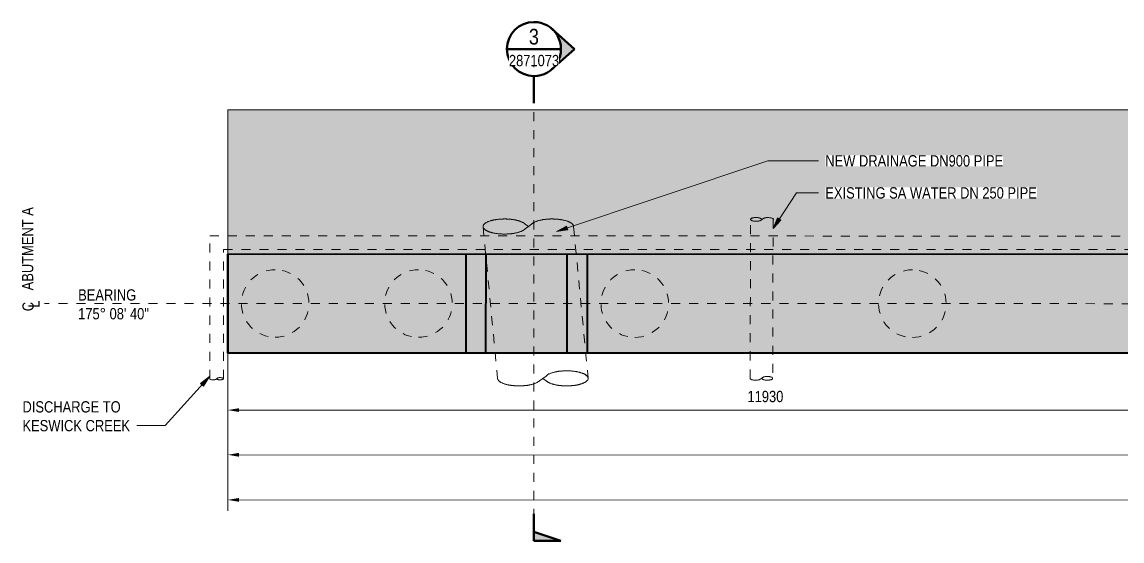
# Model space of a CAD drawing. Header units: metres. Extents: x 1652 to 1736, y -584 to 21.
# Drawn here: x 1651.7 to 1663.91, y -583.9 to -578.14 of the extents above; entities that cross this region are included whole.
import ezdxf

# ---------------------------------------------------------------- set-up
doc = ezdxf.new("R2010")
doc.units = ezdxf.units.M
for name, pattern in [('Dot_Section Line', [0.02, 0, -0.02]), ('JacobsDash', [0.0045, 0.003, -0.0015]), ('JacobsGridLine', [0.0145, 0.01, -0.001, 0.0025, -0.001])]:
    doc.linetypes.add(name, pattern=pattern)
doc.layers.get('Defpoints').update_dxf_attribs({"color": 41})
for name, color, linetype, lineweight in [('BRIDGE-ABUTMENT-CONC', 7, 'Continuous', 50), ('BRIDGE-FRAMING-LINE-18-HID', 7, 'JacobsDash', 18), ('D-BDGE', 7, 'Continuous', 13), ('D-BDGE-FNDN-LINES-18-HID', 7, 'JacobsDash', 18), ('D-BDGE-LINE', 7, 'Continuous', 9), ('D-ENHA-ANNO-TEXT', 7, 'Continuous', 9), ('D-ENHA-GEN-LINE', 7, 'Continuous', 9), ('D-ENHA-GEN-LINE-GRIDS', 7, 'Continuous', 9), ('D-ENHA-TEXT', 7, 'Continuous', 9), ('D-ENHA-TEXT-DIMS', 7, 'Continuous', 9)]:
    doc.layers.add(name, color=color, linetype=linetype, lineweight=lineweight)
doc.styles.add('Arial Narrow', font='ARIALN.TTF', dxfattribs={"height": 0.175})
doc.styles.add('Arial Narrow_1', font='ARIALN.TTF', dxfattribs={"height": 0.125})
doc.styles.add('Arial Narrow_2', font='ARIALN.TTF', dxfattribs={"height": 0.0025})
doc.dimstyles.new('Dimension_Standard_O__mm_', dxfattribs={"dimscale": 0.3048, "dimtxt": 0.127929, "dimasz": 0.410105, "dimexe": 0.393701, "dimexo": 0.246063, "dimgap": 0.246063, "dimtad": 1, "dimdec": 0, "dimlfac": 1000, "dimzin": 0, "dimdsep": 46, "dimtxsty": 'Arial Narrow_1', "dimsah": 1, "dimcen": 0.09, "dimaunit": 1, "dimadec": 4, "dimazin": 0, "dimtfac": 1, "dimtdec": 4, "dimtix": 1, "dimtmove": 0, "dimatfit": 3, "dimfxl": 1, "dimtvp": 1, "dimtfill": 1, "dimtolj": 1, "dimtzin": 0, "dimlwd": 18, "dimlwe": 18, "dimarcsym": 2})

# ---------------------------------------------------------------- blocks, each defined once
blk = doc.blocks.new('01_SFO_FRP_Pile_CastInPlace_CS - CAST-IN-PLACE PILE - 0750-7668704-DRG-2871071 - ABUTMENT A CONCRETE PLAN')
at = {"layer": 'D-BDGE-FNDN-LINES-18-HID', "color": 253, "true_color": 0x9e9e9e}
for start, end in [(90, 270), (270, 90)]:
    blk.add_arc((0, 0), 0.375, start, end, dxfattribs=at)
blk = doc.blocks.new('SC_DET_BREAK LINE - Pipe Break-5582113-DRG-2871071 - ABUTMENT A CONCRETE PLAN')
at = {"layer": 'D-BDGE-LINE', "color": 143, "lineweight": 13, "true_color": 0x78aac8}
for p, q in [((0.137, 0.007), (0.127, 0)), ((0.127, 0), (0.137, 0.007)), ((0.127, 0), (0.118, -0.007)), ((0.127, 0), (0.118, -0.007)), ((0.137, -0.007), (0.127, 0)), ((0.127, 0), (0.137, -0.007))]:
    blk.add_line(p, q, dxfattribs=at)
for centre, start_param, end_param in [((0.061, 0), 3.141593, 3.594996), ((0.194, 0), 2.289157, 2.307446), ((0.194, 0), 1.772614, 1.812024), ((0.194, 0), 1.261634, 1.303887), ((0.194, 0), 0.769149, 0.791727), ((0.061, 0), 3.624554, 4.070863), ((0.061, 0), 4.095395, 4.551697), ((0.061, 0), 4.551698, 5.009644), ((0.061, 0), 5.031215, 5.480199), ((0.061, 0), 5.506678, 5.961804), ((0.194, 0), 3.978249, 3.994028), ((0.194, 0), 4.492686, 4.510571), ((0.194, 0), 4.979299, 4.991577), ((0.194, 0), 5.008415, 5.021551)]:
    blk.add_ellipse(centre, major_axis=(0.0607, 0), ratio=0.349427, start_param=start_param, end_param=end_param, dxfattribs=at)
for points, knots in [([(0.118, -0.007), (0.117, -0.008), (0.114, -0.01), (0.108, -0.013), (0.101, -0.016), (0.089, -0.019), (0.073, -0.021), (0.051, -0.021), (0.027, -0.018), (0.01, -0.013), (0.001, -0.006), (0, -0.002), (0, 0)], [0, 0, 0, 0, 0.0625, 0.125, 0.1875, 0.25, 0.375, 0.5, 0.625, 0.8125, 0.90625, 1, 1, 1, 1]), ([(0.255, 0), (0.255, -0.001), (0.254, -0.004), (0.251, -0.007), (0.247, -0.011), (0.241, -0.014), (0.233, -0.016), (0.221, -0.019), (0.204, -0.021), (0.182, -0.021), (0.162, -0.019), (0.149, -0.014), (0.141, -0.01), (0.138, -0.008), (0.137, -0.007)], [0, 0, 0, 0, 0.0625, 0.125, 0.1875, 0.25, 0.3125, 0.375, 0.5, 0.625, 0.75, 0.875, 0.9375, 1, 1, 1, 1])]:
    blk.add_open_spline(points, degree=3, knots=knots, dxfattribs=at)
for points in [[(0.255, 0), (0.255, 0.002), (0.254, 0.005), (0.249, 0.01), (0.241, 0.014), (0.23, 0.017), (0.218, 0.02), (0.204, 0.021), (0.19, 0.021), (0.176, 0.02), (0.163, 0.018), (0.151, 0.015), (0.142, 0.011), (0.138, 0.008), (0.137, 0.007)], [(0.254, -0.004), (0.255, -0.003), (0.255, -0.001), (0.255, 0)], [(0.137, -0.007), (0.138, -0.008), (0.14, -0.009), (0.142, -0.011)], [(0.144, -0.012), (0.146, -0.013), (0.148, -0.014), (0.15, -0.014)], [(0.153, -0.015), (0.156, -0.016), (0.159, -0.017), (0.163, -0.018)], [(0.163, -0.018), (0.166, -0.019), (0.17, -0.02), (0.174, -0.02)], [(0.178, -0.021), (0.181, -0.021), (0.184, -0.021), (0.187, -0.021)], [(0.191, -0.021), (0.196, -0.021), (0.2, -0.021), (0.204, -0.021)], [(0.204, -0.021), (0.208, -0.021), (0.212, -0.02), (0.216, -0.02)], [(0.22, -0.019), (0.223, -0.019), (0.225, -0.018), (0.228, -0.018)], [(0.231, -0.017), (0.235, -0.016), (0.238, -0.015), (0.24, -0.014)], [(0.24, -0.014), (0.243, -0.013), (0.246, -0.011), (0.248, -0.01)], [(0.25, -0.009), (0.251, -0.008), (0.252, -0.007), (0.253, -0.006)]]:
    blk.add_open_spline(points, degree=3, dxfattribs=at)
blk = doc.blocks.new('SC_DET_BREAK LINE - Pipe Break-7477323-DRG-2871071 - ABUTMENT A CONCRETE PLAN')
at = {"layer": 'D-BDGE-LINE', "color": 143, "lineweight": 13, "true_color": 0x78aac8}
for p, q in [((0.538, 0.026), (0.502, 0)), ((0.502, 0), (0.538, 0.026)), ((0.502, 0), (0.466, -0.026)), ((0.502, 0), (0.466, -0.026)), ((0.538, -0.026), (0.502, 0)), ((0.502, 0), (0.538, -0.026))]:
    blk.add_line(p, q, dxfattribs=at)
for centre, major_axis, start_param, end_param in [((0.239, 0), (0.239, 0), 3.141593, 3.369264), ((0.765, 0), (0.239, 0), 2.508328, 2.576511), ((0.765, 0), (0.239, 0), 2.252982, 2.331431), ((0.765, 0), (0.239, 0), 2.005436, 2.084715), ((0.765, 0), (0.239, 0), 1.760009, 1.835804), ((0.765, 0), (0.239, 0), 1.515265, 1.583098), ((0.765, 0), (0.239, 0), 1.270819, 1.320938), ((0.765, 0), (0.239, 0), 0.733069, 0.774941), ((0.765, 0), (0.239, 0), 0.452541, 0.5338), ((0.765, 0), (0.239, 0), 0.198195, 0.291956), ((0.765, 0), (0.239, 0), 0.000524, 0.048525), ((0.239, 0), (0.239, 0), 3.430284, 3.633358), ((0.239, 0), (0.239, 0), 3.66019, 3.889788), ((0.239, 0), (0.239, 0), 3.940902, 4.144865), ((0.239, 0), (0.239, 0), 4.177963, 4.411134), ((0.239, 0), (0.239, 0), 4.44689, 4.657472), ((0.239, 0), (0.239, 0), 4.691649, 4.929323), ((0.239, 0), (0.239, 0), 4.954098, 5.166237), ((0.239, 0), (0.239, 0), 5.210959, 5.44501), ((0.239, 0), (0.239, 0), 5.463608, 5.675147), ((0.239, 0), (0.239, 0), 5.732468, 5.961804), ((0.765, 0), (0.239, 0), 3.749631, 3.774857), ((0.765, 0), (0.239, 0), 3.951754, 3.96117), ((0.765, 0), (0.239, 0), 3.979768, 4.030203), ((0.765, 0), (0.239, 0), 4.19847, 4.213819), ((0.765, 0), (0.239, 0), 4.258541, 4.277749), ((0.765, 0), (0.239, 0), 4.447381, 4.47068), ((0.765, 0), (0.239, 0), 4.495455, 4.523176), ((0.765, 0), (0.239, 0), 4.700087, 4.733129), ((0.765, 0), (0.239, 0), 4.962248, 4.977888), ((0.765, 0), (0.239, 0), 5.53499, 5.550117), ((0.765, 0), (0.239, 0), 5.749386, 5.764588), ((0.765, 0), (0.239, 0), 5.79142, 5.830645), ((0.765, 0), (0.239, 0), 6.055514, 6.084991), ((0.765, 0), (-0.239, 0), 3.093068, 3.141593)]:
    blk.add_ellipse(centre, major_axis=major_axis, ratio=0.349427, start_param=start_param, end_param=end_param, dxfattribs=at)
for points, knots in [([(0.466, -0.026), (0.462, -0.031), (0.453, -0.038), (0.439, -0.046), (0.422, -0.054), (0.403, -0.061), (0.381, -0.068), (0.366, -0.071), (0.354, -0.073), (0.345, -0.075), (0.335, -0.077), (0.325, -0.078), (0.315, -0.079), (0.305, -0.08), (0.295, -0.081), (0.281, -0.082), (0.267, -0.083), (0.253, -0.084), (0.243, -0.084), (0.232, -0.084), (0.222, -0.083), (0.211, -0.083), (0.201, -0.083), (0.191, -0.082), (0.18, -0.081), (0.17, -0.08), (0.16, -0.079), (0.15, -0.078), (0.141, -0.076), (0.131, -0.075), (0.12, -0.073), (0.108, -0.07), (0.095, -0.067), (0.083, -0.063), (0.071, -0.06), (0.06, -0.056), (0.05, -0.051), (0.041, -0.047), (0.03, -0.041), (0.018, -0.032), (0.009, -0.024), (0.005, -0.016), (0.001, -0.009), (0, -0.004), (0, 0)], [0, 0, 0, 0, 0.0625, 0.09375, 0.125, 0.1875, 0.21875, 0.25, 0.265625, 0.28125, 0.296875, 0.3125, 0.328125, 0.34375, 0.359375, 0.375, 0.40625, 0.421875, 0.4375, 0.453125, 0.46875, 0.484375, 0.5, 0.515625, 0.53125, 0.546875, 0.5625, 0.578125, 0.59375, 0.609375, 0.625, 0.648438, 0.671875, 0.695312, 0.71875, 0.742188, 0.765625, 0.789062, 0.8125, 0.859375, 0.90625, 0.929688, 0.953125, 1, 1, 1, 1]), ([(1.004, -0.006), (1.004, -0.004), (1.005, 0.001), (1.004, 0.009), (1, 0.017), (0.995, 0.023), (0.991, 0.028), (0.986, 0.032), (0.981, 0.037), (0.975, 0.041), (0.968, 0.045), (0.96, 0.049), (0.952, 0.052), (0.943, 0.056), (0.934, 0.059), (0.924, 0.063), (0.914, 0.066), (0.903, 0.069), (0.892, 0.071), (0.88, 0.074), (0.868, 0.076), (0.855, 0.078), (0.843, 0.079), (0.83, 0.081), (0.817, 0.082), (0.804, 0.083), (0.79, 0.083), (0.777, 0.084), (0.763, 0.084), (0.75, 0.084), (0.736, 0.083), (0.723, 0.082), (0.71, 0.081), (0.697, 0.08), (0.684, 0.079), (0.671, 0.077), (0.659, 0.075), (0.647, 0.073), (0.634, 0.07), (0.619, 0.066), (0.603, 0.062), (0.589, 0.057), (0.576, 0.051), (0.564, 0.046), (0.551, 0.037), (0.543, 0.031), (0.538, 0.026)], [0.487655, 0.487655, 0.487655, 0.487655, 0.5, 0.52, 0.54, 0.55, 0.56, 0.57, 0.58, 0.59, 0.6, 0.61, 0.62, 0.63, 0.64, 0.65, 0.66, 0.67, 0.68, 0.69, 0.7, 0.71, 0.72, 0.73, 0.74, 0.75, 0.76, 0.77, 0.78, 0.79, 0.8, 0.81, 0.82, 0.83, 0.84, 0.85, 0.86, 0.87, 0.88, 0.895, 0.91, 0.925, 0.94, 0.955, 0.97, 1, 1, 1, 1]), ([(1.005, 0), (1.005, -0.005), (1.002, -0.015), (0.991, -0.029), (0.976, -0.04), (0.961, -0.048), (0.948, -0.054), (0.933, -0.06), (0.92, -0.064), (0.909, -0.067), (0.901, -0.069), (0.892, -0.071), (0.88, -0.074), (0.867, -0.076), (0.854, -0.078), (0.844, -0.079), (0.834, -0.08), (0.824, -0.081), (0.814, -0.082), (0.8, -0.083), (0.786, -0.083), (0.772, -0.084), (0.762, -0.084), (0.751, -0.084), (0.741, -0.083), (0.73, -0.083), (0.72, -0.082), (0.71, -0.081), (0.699, -0.08), (0.689, -0.079), (0.679, -0.078), (0.67, -0.077), (0.66, -0.075), (0.651, -0.073), (0.641, -0.072), (0.633, -0.07), (0.624, -0.067), (0.616, -0.065), (0.605, -0.062), (0.592, -0.058), (0.578, -0.052), (0.566, -0.046), (0.551, -0.038), (0.543, -0.031), (0.538, -0.026)], [0, 0, 0, 0, 0.0625, 0.125, 0.1875, 0.21875, 0.25, 0.28125, 0.3125, 0.328125, 0.34375, 0.359375, 0.375, 0.40625, 0.421875, 0.4375, 0.453125, 0.46875, 0.484375, 0.5, 0.53125, 0.546875, 0.5625, 0.578125, 0.59375, 0.609375, 0.625, 0.640625, 0.65625, 0.671875, 0.6875, 0.703125, 0.71875, 0.734375, 0.75, 0.765625, 0.78125, 0.796875, 0.8125, 0.84375, 0.875, 0.90625, 0.9375, 1, 1, 1, 1]), ([(0.538, -0.026), (0.541, -0.029), (0.547, -0.035), (0.555, -0.04), (0.558, -0.042)], [0, 0, 0, 0, 0.02, 0.03618718, 0.03618718, 0.03618718, 0.03618718]), ([(0.567, -0.047), (0.567, -0.047), (0.57, -0.048), (0.576, -0.051), (0.583, -0.054), (0.587, -0.056), (0.588, -0.056)], [0.04786199, 0.04786199, 0.04786199, 0.04786199, 0.05, 0.06, 0.07, 0.07296161, 0.07296161, 0.07296161, 0.07296161]), ([(0.6, -0.06), (0.601, -0.061), (0.606, -0.062), (0.614, -0.065), (0.622, -0.067), (0.626, -0.068), (0.627, -0.068)], [0.08588445, 0.08588445, 0.08588445, 0.08588445, 0.09, 0.1, 0.11, 0.11191269, 0.11191269, 0.11191269, 0.11191269]), ([(0.639, -0.071), (0.641, -0.072), (0.648, -0.073), (0.659, -0.075), (0.671, -0.077), (0.678, -0.078), (0.681, -0.078)], [0.12251305, 0.12251305, 0.12251305, 0.12251305, 0.13, 0.14, 0.15, 0.15795452, 0.15795452, 0.15795452, 0.15795452]), ([(0.694, -0.08), (0.695, -0.08), (0.7, -0.081), (0.71, -0.081), (0.721, -0.082), (0.727, -0.083), (0.729, -0.083)], [0.16806283, 0.16806283, 0.16806283, 0.16806283, 0.17, 0.18, 0.19, 0.19425632, 0.19425632, 0.19425632, 0.19425632]), ([(0.747, -0.083), (0.748, -0.083), (0.753, -0.084), (0.763, -0.084), (0.773, -0.084), (0.778, -0.084), (0.779, -0.084)], [0.20790674, 0.20790674, 0.20790674, 0.20790674, 0.21, 0.22, 0.23, 0.23144498, 0.23144498, 0.23144498, 0.23144498]), ([(0.797, -0.083), (0.799, -0.083), (0.806, -0.083), (0.817, -0.082), (0.827, -0.081), (0.833, -0.08), (0.835, -0.08)], [0.24483741, 0.24483741, 0.24483741, 0.24483741, 0.25, 0.26, 0.27, 0.27356246, 0.27356246, 0.27356246, 0.27356246]), ([(0.845, -0.079), (0.848, -0.079), (0.856, -0.078), (0.868, -0.076), (0.878, -0.074), (0.885, -0.073), (0.887, -0.072)], [0.28132036, 0.28132036, 0.28132036, 0.28132036, 0.29, 0.3, 0.31, 0.31624248, 0.31624248, 0.31624248, 0.31624248]), ([(0.902, -0.069), (0.902, -0.069), (0.906, -0.068), (0.914, -0.066), (0.922, -0.063), (0.926, -0.062), (0.927, -0.062)], [0.32890399, 0.32890399, 0.32890399, 0.32890399, 0.33, 0.34, 0.35, 0.35290229, 0.35290229, 0.35290229, 0.35290229]), ([(0.94, -0.057), (0.941, -0.057), (0.945, -0.055), (0.952, -0.052), (0.958, -0.05), (0.961, -0.048), (0.961, -0.048)], [0.36668741, 0.36668741, 0.36668741, 0.36668741, 0.37, 0.38, 0.39, 0.39133257, 0.39133257, 0.39133257, 0.39133257]), ([(0.97, -0.044), (0.971, -0.043), (0.975, -0.04), (0.981, -0.037), (0.986, -0.032), (0.989, -0.03), (0.99, -0.028)], [0.40315605, 0.40315605, 0.40315605, 0.40315605, 0.41, 0.42, 0.43, 0.43862494, 0.43862494, 0.43862494, 0.43862494]), ([(0.994, -0.025), (0.994, -0.024), (0.996, -0.022), (0.999, -0.018), (1.001, -0.014), (1.002, -0.012)], [0.44659892, 0.44659892, 0.44659892, 0.44659892, 0.45, 0.46, 0.47508535, 0.47508535, 0.47508535, 0.47508535])]:
    blk.add_open_spline(points, degree=3, knots=knots, dxfattribs=at)
blk = doc.blocks.new('SC_DET_BREAK LINE - Pipe Break-6187667-DRG-2871071 - ABUTMENT A CONCRETE PLAN')
at = {"layer": 'D-BDGE-LINE', "color": 143, "lineweight": 13, "true_color": 0x78aac8}
for p, q in [((0.134, 0.007), (0.125, 0)), ((0.125, 0), (0.134, 0.007)), ((0.125, 0), (0.116, -0.007)), ((0.125, 0), (0.116, -0.007)), ((0.134, -0.007), (0.125, 0)), ((0.125, 0), (0.134, -0.007))]:
    blk.add_line(p, q, dxfattribs=at)
for centre, start_param, end_param in [((0.06, 0), 3.141593, 3.594996), ((0.19, 0), 2.289157, 2.307446), ((0.19, 0), 1.772614, 1.812024), ((0.19, 0), 1.261634, 1.303887), ((0.19, 0), 0.769149, 0.791727), ((0.06, 0), 3.624554, 4.070863), ((0.06, 0), 4.095395, 5.009644), ((0.06, 0), 5.031215, 5.480199), ((0.06, 0), 5.506678, 5.961804), ((0.19, 0), 3.978249, 3.994028), ((0.19, 0), 4.492686, 4.510571), ((0.19, 0), 4.979299, 4.991577), ((0.19, 0), 5.008415, 5.021551)]:
    blk.add_ellipse(centre, major_axis=(0.0595, 0), ratio=0.349427, start_param=start_param, end_param=end_param, dxfattribs=at)
for points, knots in [([(0.116, -0.007), (0.115, -0.008), (0.112, -0.01), (0.106, -0.013), (0.099, -0.016), (0.088, -0.019), (0.071, -0.021), (0.05, -0.021), (0.026, -0.018), (0.01, -0.012), (0.001, -0.005), (0, -0.002), (0, 0)], [0, 0, 0, 0, 0.0625, 0.125, 0.1875, 0.25, 0.375, 0.5, 0.625, 0.8125, 0.90625, 1, 1, 1, 1]), ([(0.25, 0), (0.25, -0.001), (0.249, -0.004), (0.247, -0.007), (0.242, -0.011), (0.236, -0.014), (0.229, -0.016), (0.217, -0.019), (0.2, -0.021), (0.179, -0.021), (0.159, -0.018), (0.146, -0.014), (0.138, -0.01), (0.135, -0.008), (0.134, -0.007)], [0, 0, 0, 0, 0.0625, 0.125, 0.1875, 0.25, 0.3125, 0.375, 0.5, 0.625, 0.75, 0.875, 0.9375, 1, 1, 1, 1])]:
    blk.add_open_spline(points, degree=3, knots=knots, dxfattribs=at)
for points in [[(0.25, 0), (0.25, 0.002), (0.249, 0.005), (0.244, 0.01), (0.236, 0.014), (0.226, 0.017), (0.214, 0.019), (0.2, 0.021), (0.186, 0.021), (0.172, 0.02), (0.159, 0.018), (0.148, 0.015), (0.139, 0.011), (0.136, 0.008), (0.134, 0.007)], [(0.249, -0.004), (0.25, -0.003), (0.25, -0.001), (0.25, 0)], [(0.134, -0.007), (0.135, -0.008), (0.137, -0.009), (0.139, -0.011)], [(0.141, -0.012), (0.143, -0.013), (0.145, -0.013), (0.147, -0.014)], [(0.15, -0.015), (0.153, -0.016), (0.156, -0.017), (0.16, -0.018)], [(0.16, -0.018), (0.163, -0.019), (0.167, -0.019), (0.171, -0.02)], [(0.175, -0.02), (0.178, -0.02), (0.181, -0.021), (0.183, -0.021)], [(0.188, -0.021), (0.192, -0.021), (0.196, -0.021), (0.2, -0.021)], [(0.2, -0.021), (0.204, -0.02), (0.208, -0.02), (0.212, -0.019)], [(0.216, -0.019), (0.218, -0.018), (0.221, -0.018), (0.223, -0.017)], [(0.227, -0.016), (0.23, -0.016), (0.233, -0.015), (0.236, -0.014)], [(0.236, -0.014), (0.238, -0.012), (0.241, -0.011), (0.243, -0.01)], [(0.245, -0.009), (0.246, -0.008), (0.247, -0.007), (0.248, -0.006)]]:
    blk.add_open_spline(points, degree=3, dxfattribs=at)
blk = doc.blocks.new('SC_DET_BREAK LINE - Pipe Break-7477361-DRG-2871071 - ABUTMENT A CONCRETE PLAN')
at = {"layer": 'D-BDGE-LINE', "color": 143, "lineweight": 13, "true_color": 0x78aac8}
for p, q in [((0.538, 0.026), (0.502, 0)), ((0.502, 0), (0.538, 0.026)), ((0.502, 0), (0.466, -0.026)), ((0.502, 0), (0.466, -0.026)), ((0.538, -0.026), (0.502, 0)), ((0.502, 0), (0.538, -0.026))]:
    blk.add_line(p, q, dxfattribs=at)
for centre, major_axis, start_param, end_param in [((0.239, 0), (0.239, 0), 3.141593, 3.369264), ((0.765, 0), (0.239, 0), 2.508328, 2.576511), ((0.765, 0), (0.239, 0), 2.252982, 2.331431), ((0.765, 0), (0.239, 0), 2.005436, 2.084715), ((0.765, 0), (0.239, 0), 1.760009, 1.835804), ((0.765, 0), (0.239, 0), 1.515265, 1.583098), ((0.765, 0), (0.239, 0), 1.270819, 1.320938), ((0.765, 0), (0.239, 0), 0.733069, 0.774941), ((0.765, 0), (0.239, 0), 0.452541, 0.5338), ((0.765, 0), (0.239, 0), 0.198195, 0.291956), ((0.765, 0), (0.239, 0), 0.000524, 0.048525), ((0.239, 0), (0.239, 0), 3.430284, 3.633358), ((0.239, 0), (0.239, 0), 3.66019, 3.889788), ((0.239, 0), (0.239, 0), 3.940902, 4.144865), ((0.239, 0), (0.239, 0), 4.175748, 4.411134), ((0.239, 0), (0.239, 0), 4.44689, 4.657472), ((0.239, 0), (0.239, 0), 4.691649, 4.929323), ((0.239, 0), (0.239, 0), 4.954098, 5.166237), ((0.239, 0), (0.239, 0), 5.210959, 5.44501), ((0.239, 0), (0.239, 0), 5.463608, 5.675147), ((0.239, 0), (0.239, 0), 5.732468, 5.961804), ((0.765, 0), (0.239, 0), 3.749631, 3.774857), ((0.765, 0), (0.239, 0), 3.951754, 3.96117), ((0.765, 0), (0.239, 0), 3.979768, 4.030203), ((0.765, 0), (0.239, 0), 4.19847, 4.213819), ((0.765, 0), (0.239, 0), 4.258541, 4.277749), ((0.765, 0), (0.239, 0), 4.447381, 4.47068), ((0.765, 0), (0.239, 0), 4.495455, 4.523176), ((0.765, 0), (0.239, 0), 4.700087, 4.733129), ((0.765, 0), (0.239, 0), 4.962248, 4.977888), ((0.765, 0), (0.239, 0), 5.53499, 5.550117), ((0.765, 0), (0.239, 0), 5.749386, 5.764588), ((0.765, 0), (0.239, 0), 5.79142, 5.830645), ((0.765, 0), (0.239, 0), 6.055514, 6.084991), ((0.765, 0), (-0.239, 0), 3.093068, 3.141593)]:
    blk.add_ellipse(centre, major_axis=major_axis, ratio=0.349427, start_param=start_param, end_param=end_param, dxfattribs=at)
for points, knots in [([(0.466, -0.026), (0.462, -0.031), (0.453, -0.038), (0.439, -0.046), (0.422, -0.054), (0.403, -0.061), (0.381, -0.068), (0.366, -0.071), (0.354, -0.073), (0.345, -0.075), (0.335, -0.077), (0.325, -0.078), (0.315, -0.079), (0.305, -0.08), (0.295, -0.081), (0.281, -0.082), (0.267, -0.083), (0.253, -0.084), (0.243, -0.084), (0.232, -0.084), (0.222, -0.083), (0.211, -0.083), (0.201, -0.083), (0.191, -0.082), (0.18, -0.081), (0.17, -0.08), (0.16, -0.079), (0.15, -0.078), (0.141, -0.076), (0.131, -0.075), (0.12, -0.073), (0.108, -0.07), (0.095, -0.067), (0.083, -0.063), (0.071, -0.06), (0.06, -0.056), (0.05, -0.051), (0.041, -0.047), (0.03, -0.041), (0.018, -0.032), (0.009, -0.024), (0.005, -0.016), (0.001, -0.009), (0, -0.004), (0, 0)], [0, 0, 0, 0, 0.0625, 0.09375, 0.125, 0.1875, 0.21875, 0.25, 0.265625, 0.28125, 0.296875, 0.3125, 0.328125, 0.34375, 0.359375, 0.375, 0.40625, 0.421875, 0.4375, 0.453125, 0.46875, 0.484375, 0.5, 0.515625, 0.53125, 0.546875, 0.5625, 0.578125, 0.59375, 0.609375, 0.625, 0.648438, 0.671875, 0.695312, 0.71875, 0.742188, 0.765625, 0.789062, 0.8125, 0.859375, 0.90625, 0.929688, 0.953125, 1, 1, 1, 1]), ([(1.004, -0.006), (1.004, -0.004), (1.005, 0.001), (1.004, 0.009), (1, 0.017), (0.995, 0.023), (0.991, 0.028), (0.986, 0.032), (0.981, 0.037), (0.975, 0.041), (0.968, 0.045), (0.96, 0.049), (0.952, 0.052), (0.943, 0.056), (0.934, 0.059), (0.924, 0.063), (0.914, 0.066), (0.903, 0.069), (0.892, 0.071), (0.88, 0.074), (0.868, 0.076), (0.855, 0.078), (0.843, 0.079), (0.83, 0.081), (0.817, 0.082), (0.804, 0.083), (0.79, 0.083), (0.777, 0.084), (0.763, 0.084), (0.75, 0.084), (0.736, 0.083), (0.723, 0.082), (0.71, 0.081), (0.697, 0.08), (0.684, 0.079), (0.671, 0.077), (0.659, 0.075), (0.647, 0.073), (0.634, 0.07), (0.619, 0.066), (0.603, 0.062), (0.589, 0.057), (0.576, 0.051), (0.564, 0.046), (0.551, 0.037), (0.543, 0.031), (0.538, 0.026)], [0.487655, 0.487655, 0.487655, 0.487655, 0.5, 0.52, 0.54, 0.55, 0.56, 0.57, 0.58, 0.59, 0.6, 0.61, 0.62, 0.63, 0.64, 0.65, 0.66, 0.67, 0.68, 0.69, 0.7, 0.71, 0.72, 0.73, 0.74, 0.75, 0.76, 0.77, 0.78, 0.79, 0.8, 0.81, 0.82, 0.83, 0.84, 0.85, 0.86, 0.87, 0.88, 0.895, 0.91, 0.925, 0.94, 0.955, 0.97, 1, 1, 1, 1]), ([(1.005, 0), (1.005, -0.005), (1.002, -0.015), (0.991, -0.029), (0.976, -0.04), (0.961, -0.048), (0.948, -0.054), (0.933, -0.06), (0.92, -0.064), (0.909, -0.067), (0.901, -0.069), (0.892, -0.071), (0.88, -0.074), (0.867, -0.076), (0.854, -0.078), (0.844, -0.079), (0.834, -0.08), (0.824, -0.081), (0.814, -0.082), (0.8, -0.083), (0.786, -0.083), (0.772, -0.084), (0.762, -0.084), (0.751, -0.084), (0.741, -0.083), (0.73, -0.083), (0.72, -0.082), (0.71, -0.081), (0.699, -0.08), (0.689, -0.079), (0.679, -0.078), (0.67, -0.077), (0.66, -0.075), (0.651, -0.073), (0.641, -0.072), (0.633, -0.07), (0.624, -0.067), (0.616, -0.065), (0.605, -0.062), (0.592, -0.058), (0.578, -0.052), (0.566, -0.046), (0.551, -0.038), (0.543, -0.031), (0.538, -0.026)], [0, 0, 0, 0, 0.0625, 0.125, 0.1875, 0.21875, 0.25, 0.28125, 0.3125, 0.328125, 0.34375, 0.359375, 0.375, 0.40625, 0.421875, 0.4375, 0.453125, 0.46875, 0.484375, 0.5, 0.53125, 0.546875, 0.5625, 0.578125, 0.59375, 0.609375, 0.625, 0.640625, 0.65625, 0.671875, 0.6875, 0.703125, 0.71875, 0.734375, 0.75, 0.765625, 0.78125, 0.796875, 0.8125, 0.84375, 0.875, 0.90625, 0.9375, 1, 1, 1, 1]), ([(0.538, -0.026), (0.541, -0.029), (0.547, -0.035), (0.555, -0.04), (0.558, -0.042)], [0, 0, 0, 0, 0.02, 0.03618718, 0.03618718, 0.03618718, 0.03618718]), ([(0.567, -0.047), (0.567, -0.047), (0.57, -0.048), (0.576, -0.051), (0.583, -0.054), (0.587, -0.056), (0.588, -0.056)], [0.04786199, 0.04786199, 0.04786199, 0.04786199, 0.05, 0.06, 0.07, 0.07296161, 0.07296161, 0.07296161, 0.07296161]), ([(0.6, -0.06), (0.601, -0.061), (0.606, -0.062), (0.614, -0.065), (0.622, -0.067), (0.626, -0.068), (0.627, -0.068)], [0.08588445, 0.08588445, 0.08588445, 0.08588445, 0.09, 0.1, 0.11, 0.11191269, 0.11191269, 0.11191269, 0.11191269]), ([(0.639, -0.071), (0.641, -0.072), (0.648, -0.073), (0.659, -0.075), (0.671, -0.077), (0.678, -0.078), (0.681, -0.078)], [0.12251305, 0.12251305, 0.12251305, 0.12251305, 0.13, 0.14, 0.15, 0.15795452, 0.15795452, 0.15795452, 0.15795452]), ([(0.694, -0.08), (0.695, -0.08), (0.7, -0.081), (0.71, -0.081), (0.721, -0.082), (0.727, -0.083), (0.729, -0.083)], [0.16806283, 0.16806283, 0.16806283, 0.16806283, 0.17, 0.18, 0.19, 0.19425632, 0.19425632, 0.19425632, 0.19425632]), ([(0.747, -0.083), (0.748, -0.083), (0.753, -0.084), (0.763, -0.084), (0.773, -0.084), (0.778, -0.084), (0.779, -0.084)], [0.20790674, 0.20790674, 0.20790674, 0.20790674, 0.21, 0.22, 0.23, 0.23144498, 0.23144498, 0.23144498, 0.23144498]), ([(0.797, -0.083), (0.799, -0.083), (0.806, -0.083), (0.817, -0.082), (0.827, -0.081), (0.833, -0.08), (0.835, -0.08)], [0.24483741, 0.24483741, 0.24483741, 0.24483741, 0.25, 0.26, 0.27, 0.27356246, 0.27356246, 0.27356246, 0.27356246]), ([(0.845, -0.079), (0.848, -0.079), (0.856, -0.078), (0.868, -0.076), (0.878, -0.074), (0.885, -0.073), (0.887, -0.072)], [0.28132036, 0.28132036, 0.28132036, 0.28132036, 0.29, 0.3, 0.31, 0.31624248, 0.31624248, 0.31624248, 0.31624248]), ([(0.902, -0.069), (0.902, -0.069), (0.906, -0.068), (0.914, -0.066), (0.922, -0.063), (0.926, -0.062), (0.927, -0.062)], [0.32890399, 0.32890399, 0.32890399, 0.32890399, 0.33, 0.34, 0.35, 0.35290229, 0.35290229, 0.35290229, 0.35290229]), ([(0.94, -0.057), (0.941, -0.057), (0.945, -0.055), (0.952, -0.052), (0.958, -0.05), (0.961, -0.048), (0.961, -0.048)], [0.36668741, 0.36668741, 0.36668741, 0.36668741, 0.37, 0.38, 0.39, 0.39133257, 0.39133257, 0.39133257, 0.39133257]), ([(0.97, -0.044), (0.971, -0.043), (0.975, -0.04), (0.981, -0.037), (0.986, -0.032), (0.989, -0.03), (0.99, -0.028)], [0.40315605, 0.40315605, 0.40315605, 0.40315605, 0.41, 0.42, 0.43, 0.43862494, 0.43862494, 0.43862494, 0.43862494]), ([(0.994, -0.025), (0.994, -0.024), (0.996, -0.022), (0.999, -0.018), (1.001, -0.014), (1.002, -0.012)], [0.44659892, 0.44659892, 0.44659892, 0.44659892, 0.45, 0.46, 0.47508535, 0.47508535, 0.47508535, 0.47508535])]:
    blk.add_open_spline(points, degree=3, knots=knots, dxfattribs=at)
blk = doc.blocks.new('SC_DET_BREAK LINE - Pipe Break-6256999-DRG-2871071 - ABUTMENT A CONCRETE PLAN')
at = {"layer": 'D-BDGE-LINE', "color": 143, "lineweight": 13, "true_color": 0x78aac8}
for p, q in [((0.08, 0.004), (0.075, 0)), ((0.075, 0), (0.08, 0.004)), ((0.075, 0), (0.07, -0.004)), ((0.075, 0), (0.07, -0.004)), ((0.08, -0.004), (0.075, 0)), ((0.075, 0), (0.08, -0.004))]:
    blk.add_line(p, q, dxfattribs=at)
for start_param, end_param in [(3.141593, 3.698598), (3.715761, 4.259865), (4.280714, 4.823537), (4.842744, 5.389403), (5.403571, 5.961804)]:
    blk.add_ellipse((0.036, 0), major_axis=(0.0357, 0), ratio=0.349427, start_param=start_param, end_param=end_param, dxfattribs=at)
for points, knots in [([(0.07, -0.004), (0.069, -0.005), (0.067, -0.006), (0.064, -0.008), (0.059, -0.009), (0.053, -0.011), (0.043, -0.013), (0.03, -0.013), (0.016, -0.011), (0.006, -0.007), (0.001, -0.003), (0, -0.001), (0, 0)], [0, 0, 0, 0, 0.0625, 0.125, 0.1875, 0.25, 0.375, 0.5, 0.625, 0.8125, 0.90625, 1, 1, 1, 1]), ([(0.15, 0), (0.15, 0.001), (0.149, 0.003), (0.146, 0.006), (0.142, 0.008), (0.136, 0.01), (0.128, 0.012), (0.12, 0.012), (0.112, 0.013), (0.101, 0.012), (0.091, 0.01), (0.084, 0.007), (0.081, 0.005), (0.08, 0.004)], [0.5, 0.5, 0.5, 0.5, 0.5416667, 0.5833333, 0.625, 0.6666667, 0.7083333, 0.75, 0.7916667, 0.8333333, 0.9166667, 0.9583333, 1, 1, 1, 1]), ([(0.15, 0), (0.15, -0.001), (0.15, -0.002), (0.148, -0.004), (0.145, -0.006), (0.142, -0.008), (0.137, -0.01), (0.13, -0.011), (0.116, -0.013), (0.099, -0.012), (0.086, -0.008), (0.082, -0.005), (0.08, -0.004)], [0, 0, 0, 0, 0.0625, 0.125, 0.1875, 0.25, 0.3125, 0.375, 0.5, 0.75, 0.875, 1, 1, 1, 1])]:
    blk.add_open_spline(points, degree=3, knots=knots, dxfattribs=at)
for points in [[(0.149, -0.003), (0.15, -0.002), (0.15, -0.001), (0.15, 0)], [(0.08, -0.004), (0.081, -0.005), (0.082, -0.006), (0.084, -0.006)], [(0.085, -0.007), (0.086, -0.008), (0.087, -0.008), (0.088, -0.009)], [(0.09, -0.009), (0.092, -0.01), (0.094, -0.01), (0.096, -0.011)], [(0.096, -0.011), (0.098, -0.011), (0.1, -0.012), (0.103, -0.012)], [(0.105, -0.012), (0.107, -0.012), (0.108, -0.012), (0.11, -0.012)], [(0.113, -0.012), (0.115, -0.013), (0.118, -0.012), (0.12, -0.012)], [(0.12, -0.012), (0.122, -0.012), (0.125, -0.012), (0.127, -0.012)], [(0.13, -0.011), (0.131, -0.011), (0.133, -0.011), (0.134, -0.01)], [(0.136, -0.01), (0.138, -0.009), (0.14, -0.009), (0.141, -0.008)], [(0.141, -0.008), (0.143, -0.007), (0.145, -0.007), (0.146, -0.006)], [(0.147, -0.005), (0.148, -0.005), (0.148, -0.004), (0.149, -0.003)]]:
    blk.add_open_spline(points, degree=3, dxfattribs=at)
blk = doc.blocks.new('CS_Annot_Centreline Symbol1 - CS_Annot_Centreline Symbol 2-5308920-DRG-2871071 - ABUTMENT A CONCRETE PLAN')
at = {"layer": 'D-ENHA-GEN-LINE', "char_height": 0.0025, "attachment_point": 1, "style": 'Arial Narrow_2'}
for s, insert, width in [('C  ', (-0.00119, 0.00463), 0.0044093), ('L', (-0.00041, 0.00329), 0.0019241)]:
    blk.add_mtext(s, dxfattribs=dict(at, insert=insert, width=width))
blk = doc.blocks.new('DIMBLOCK2-DRG-2871071 - ABUTMENT A CONCRETE PLAN')
at = {"layer": 'D-ENHA-TEXT-DIMS', "color": 0, "lineweight": 18, "transparency": 16777216}
for p, q in [((1653.986, -581.336), (1653.986, -582.564)), ((1665.914, -581.862), (1665.914, -582.564)), ((1654.111, -582.444), (1665.789, -582.444))]:
    blk.add_line(p, q, dxfattribs=at)
at = {"layer": 'D-ENHA-TEXT-DIMS', "color": 0, "transparency": 16777216}
for points in [[(1654.111, -582.423), (1654.111, -582.465), (1653.986, -582.444)], [(1665.789, -582.423), (1665.789, -582.465), (1665.914, -582.444)]]:
    blk.add_solid(points, dxfattribs=at)
at = {"layer": 'Defpoints', "color": 0, "transparency": 16777216}
for p in [(1653.986, -581.261), (1665.914, -581.787), (1665.914, -582.444)]:
    blk.add_point(p, dxfattribs=at)
at = {"layer": 'D-ENHA-TEXT-DIMS', "color": 0, "lineweight": 18, "transparency": 16777216, "insert": (1659.95, -582.294), "char_height": 0.125, "width": 0.47516, "attachment_point": 5, "style": 'Arial Narrow_1', "bg_fill": 3, "box_fill_scale": 1.1, "bg_fill_color": 256, "bg_fill_true_color": 13158600, "bg_fill_transparency": 0}
blk.add_mtext('\\A1;11930\u200e', dxfattribs=at)
blk = doc.blocks.new('Section - sectionTail-4870194-DRG-2871071 - ABUTMENT A CONCRETE PLAN')
at = {"layer": 'D-ENHA-ANNO-TEXT'}
blk.add_hatch(color=256, dxfattribs=at).paths.add_polyline_path([(-0.006, 0.006), (-0.004, 0), (-0.006, 0)])
at = {"layer": 'D-ENHA-ANNO-TEXT', "lineweight": 50}
for p, q in [((-0.006, 0.006), (-0.006, 0)), ((-0.004, 0), (-0.006, 0.006)), ((-0.006, 0), (-0.004, 0)), ((-0.006, 0), (0, 0))]:
    blk.add_line(p, q, dxfattribs=at)
blk = doc.blocks.new('Section - SectionHead-4898858-DRG-2871071 - ABUTMENT A CONCRETE PLAN')
at = {"layer": 'D-ENHA-ANNO-TEXT'}
h = blk.add_hatch(color=256, dxfattribs=at)
edge = h.paths.add_edge_path()
edge.add_line((-0.002, 0.009), (0.00247, 0.004))
edge.add_arc((-0.002, 0), 0.006, 41.8277, 138.1723)
edge.add_line((-0.00647, 0.004), (-0.002, 0.009))
at = {"layer": 'D-ENHA-ANNO-TEXT', "lineweight": 50}
for p, q in [((-0.002, 0.009), (-0.00647, 0.004)), ((0.00247, 0.004), (-0.002, 0.009)), ((0.004, 0), (0.01, 0))]:
    blk.add_line(p, q, dxfattribs=at)
for start, end in [(360, 180), (180, 360)]:
    blk.add_arc((-0.002, 0), 0.006, start, end, dxfattribs=at)
blk = doc.blocks.new('DIMBLOCK7-DRG-2871071 - ABUTMENT A CONCRETE PLAN')
at = {"layer": 'D-ENHA-TEXT-DIMS', "color": 0, "lineweight": 18, "transparency": 16777216}
for p, q in [((1653.985, -581.886), (1653.984, -583.06)), ((1676.376, -581.891), (1676.376, -583.065)), ((1676.251, -582.945), (1654.109, -582.94))]:
    blk.add_line(p, q, dxfattribs=at)
at = {"layer": 'D-ENHA-TEXT-DIMS', "color": 0, "transparency": 16777216}
for points in [[(1654.109, -582.919), (1654.109, -582.961), (1653.984, -582.94)], [(1676.251, -582.924), (1676.251, -582.966), (1676.376, -582.945)]]:
    blk.add_solid(points, dxfattribs=at)
at = {"layer": 'Defpoints', "color": 0, "transparency": 16777216}
for p in [(1653.985, -581.811), (1676.376, -581.816), (1653.984, -582.94)]:
    blk.add_point(p, dxfattribs=at)
at = {"layer": 'D-ENHA-TEXT-DIMS', "color": 0, "lineweight": 18, "transparency": 16777216, "insert": (1665.18, -582.803), "char_height": 0.125, "width": 1.37432, "attachment_point": 5, "rotation": 359.9879, "style": 'Arial Narrow_1', "bg_fill": 3, "box_fill_scale": 1.1, "bg_fill_color": 256, "bg_fill_true_color": 13158600, "bg_fill_transparency": 0}
blk.add_mtext('\\A1;STAGE B - 22390', dxfattribs=at)
blk = doc.blocks.new('DIMBLOCK8-DRG-2871071 - ABUTMENT A CONCRETE PLAN')
at = {"layer": 'D-ENHA-TEXT-DIMS', "color": 0, "lineweight": 18, "transparency": 16777216}
for p, q in [((1689.693, -581.344), (1689.692, -583.568)), ((1653.985, -581.886), (1653.984, -583.56)), ((1689.567, -583.448), (1654.109, -583.44))]:
    blk.add_line(p, q, dxfattribs=at)
at = {"layer": 'D-ENHA-TEXT-DIMS', "color": 0, "transparency": 16777216}
for points in [[(1654.109, -583.419), (1654.109, -583.461), (1653.984, -583.44)], [(1689.567, -583.427), (1689.567, -583.469), (1689.692, -583.448)]]:
    blk.add_solid(points, dxfattribs=at)
at = {"layer": 'Defpoints', "color": 0, "transparency": 16777216}
for p in [(1689.693, -581.269), (1653.985, -581.811), (1653.984, -583.44)]:
    blk.add_point(p, dxfattribs=at)
at = {"layer": 'D-ENHA-TEXT-DIMS', "color": 0, "lineweight": 18, "transparency": 16777216, "insert": (1671.838, -583.295), "char_height": 0.125, "width": 0.47516, "attachment_point": 5, "rotation": 359.9879, "style": 'Arial Narrow_1', "bg_fill": 3, "box_fill_scale": 1.1, "bg_fill_color": 256, "bg_fill_true_color": 13158600, "bg_fill_transparency": 0}
blk.add_mtext('\\A1;35705\u200e', dxfattribs=at)

msp = doc.modelspace()

# ---------------------------------------------------------------- hatches: boundary and pattern name
at = {"layer": 'BRIDGE-ABUTMENT-CONC', "lineweight": 5, "true_color": 0xc0c0c0}
msp.add_hatch(color=9, dxfattribs=at).paths.add_polyline_path([(1665.9143, -581.8139), (1665.9144, -580.7139), (1653.9859, -580.7113), (1653.9857, -581.8113), (1663.8205, -581.8134)])
at = {"layer": 'D-BDGE-LINE'}
h = msp.add_hatch(dxfattribs=at)
h.set_pattern_fill('FP_1', color=256, style=0, pattern_type=2)
h.set_pattern_definition([(0, (1254.508, -2313.648), (0.15875, 0.15875), [0.15875, -0.15875])])
h.paths.add_polyline_path([(1688.6902, -580.7187), (1688.8426, -579.1195), (1653.9853, -579.1113), (1653.9853, -580.7113), (1678.4996, -580.7165), (1688.6902, -580.7187)])
h.paths.add_polyline_path([(1687.8058, -580.3969), (1687.7947, -580.3958), (1687.7854, -580.3931), (1687.7802, -580.3897), (1687.7693, -580.3807), (1687.7631, -580.3784), (1687.7555, -580.3767), (1687.7471, -580.3761), (1687.7375, -580.3767), (1687.7326, -580.3778), (1687.7283, -580.3801), (1687.7271, -580.3814), (1687.7266, -580.3828), (1687.7066, -580.3813), (1687.7089, -580.3506), (1687.8485, -580.3608), (1687.8463, -580.3916), (1687.8263, -580.3901), (1687.8255, -580.392), (1687.8235, -580.3937), (1687.8171, -580.3959), (1687.8123, -580.3966), (1687.807, -580.3968)])
h.paths.add_polyline_path([(1687.6562, -580.3969), (1687.6452, -580.3958), (1687.6359, -580.3931), (1687.6307, -580.3897), (1687.6197, -580.3807), (1687.6136, -580.3784), (1687.6059, -580.3767), (1687.5976, -580.3761), (1687.588, -580.3767), (1687.5831, -580.3778), (1687.5787, -580.3801), (1687.5775, -580.3814), (1687.577, -580.3828), (1687.5571, -580.3813), (1687.5594, -580.3506), (1687.699, -580.3608), (1687.6967, -580.3916), (1687.6768, -580.3901), (1687.676, -580.392), (1687.6739, -580.3937), (1687.6675, -580.3959), (1687.6627, -580.3966), (1687.6574, -580.3968)])
h.paths.add_polyline_path([(1687.5057, -580.3969), (1687.4947, -580.3958), (1687.4854, -580.3931), (1687.4802, -580.3897), (1687.4692, -580.3807), (1687.4631, -580.3784), (1687.4554, -580.3767), (1687.4448, -580.3761), (1687.4375, -580.3767), (1687.4326, -580.3778), (1687.4282, -580.3801), (1687.427, -580.3814), (1687.4265, -580.3828), (1687.4066, -580.3813), (1687.4089, -580.3506), (1687.5485, -580.3608), (1687.5462, -580.3916), (1687.5263, -580.3901), (1687.5255, -580.392), (1687.5234, -580.3937), (1687.517, -580.3959), (1687.5122, -580.3966), (1687.5069, -580.3968)])
h.paths.add_polyline_path([(1687.3503, -580.3969), (1687.3393, -580.3958), (1687.3299, -580.3931), (1687.3247, -580.3897), (1687.3138, -580.3807), (1687.3076, -580.3784), (1687.3, -580.3767), (1687.2916, -580.3761), (1687.282, -580.3767), (1687.2771, -580.3778), (1687.2728, -580.3801), (1687.2716, -580.3814), (1687.2711, -580.3828), (1687.2511, -580.3813), (1687.2534, -580.3506), (1687.393, -580.3608), (1687.3908, -580.3916), (1687.3708, -580.3901), (1687.37, -580.392), (1687.368, -580.3937), (1687.3616, -580.3959), (1687.3568, -580.3966), (1687.3515, -580.3968)])
at = {"layer": 'D-ENHA-TEXT'}
for points in [[(1660.0351, -580.4289), (1660.1225, -580.3369), (1660.0858, -580.3125)], [(1657.6305, -580.4629), (1657.756, -580.4442), (1657.7421, -580.4024)], [(1653.7825, -582.0726), (1653.6822, -582.1504), (1653.7149, -582.18)]]:
    msp.add_hatch(color=256, dxfattribs=at).paths.add_polyline_path(points)

# ---------------------------------------------------------------- linework, layer by layer
at = {"layer": 'BRIDGE-ABUTMENT-CONC', "lineweight": 40}
for p, q in [((1653.9859, -580.7113), (1653.9857, -581.3113)), ((1653.9858, -581.3113), (1653.9859, -580.7113)), ((1653.9859, -580.7113), (1653.9859, -580.7113)), ((1653.9859, -580.7113), (1653.9869, -580.7113)), ((1653.9869, -580.7113), (1665.9145, -580.7139)), ((1653.9857, -581.3113), (1653.9856, -581.8113)), ((1653.9857, -581.8113), (1653.9858, -581.3113)), ((1665.9143, -581.8139), (1653.9857, -581.8113))]:
    msp.add_line(p, q, dxfattribs=at)
at = {"layer": 'BRIDGE-FRAMING-LINE-18-HID', "linetype": 'Continuous', "lineweight": 40}
for p, q in [((1656.627, -580.7119), (1656.6268, -581.8119)), ((1656.8495, -581.8119), (1656.8498, -580.7119)), ((1657.7493, -581.8121), (1657.7495, -580.7121)), ((1657.9765, -581.8122), (1657.9768, -580.7122))]:
    msp.add_line(p, q, dxfattribs=at)
at = {"layer": 'D-BDGE', "lineweight": 18}
for p, q in [((1653.9853, -579.1113), (1653.9849, -580.7113)), ((1688.8426, -579.1195), (1653.9853, -579.1113))]:
    msp.add_line(p, q, dxfattribs=at)
at = {"layer": 'D-BDGE', "color": 143, "linetype": 'JacobsDash', "lineweight": 18, "true_color": 0x78aac8}
for p, q in [((1659.7804, -582.092), (1659.7851, -580.3288)), ((1660.0351, -580.3294), (1660.0304, -582.092)), ((1656.8171, -580.4075), (1656.9784, -582.092)), ((1657.8216, -580.4075), (1657.983, -582.092)), ((1653.7856, -582.0964), (1653.786, -580.5113)), ((1653.786, -580.5113), (1665.9146, -580.5139)), ((1653.9356, -582.0964), (1653.9359, -580.6613)), ((1653.9359, -580.6613), (1665.9146, -580.6639))]:
    msp.add_line(p, q, dxfattribs=at)
at = {"layer": 'D-ENHA-ANNO-TEXT', "lineweight": 50}
msp.add_line((1657.0816, -578.4388), (1657.6816, -578.4388), dxfattribs=at)
at = {"layer": 'D-ENHA-GEN-LINE-GRIDS', "linetype": 'JacobsGridLine', "lineweight": 18}
msp.add_line((1691.0047, -581.2692), (1651.9524, -581.2609), dxfattribs=at)
at = {"layer": 'D-ENHA-TEXT'}
for p, q in [((1657.6305, -580.4629), (1659.975, -579.6789)), ((1659.975, -579.6789), (1660.5396, -579.6789)), ((1660.0351, -580.4289), (1660.2965, -580.0346)), ((1660.2965, -580.0346), (1660.5396, -580.0346)), ((1660.0858, -580.3125), (1660.0351, -580.4289)), ((1660.0351, -580.4289), (1660.1225, -580.3369)), ((1660.1225, -580.3369), (1660.0858, -580.3125)), ((1657.7421, -580.4024), (1657.6305, -580.4629)), ((1657.6305, -580.4629), (1657.756, -580.4442)), ((1657.756, -580.4442), (1657.7421, -580.4024)), ((1653.7825, -582.0726), (1653.2892, -582.6165)), ((1653.7825, -582.0726), (1653.6822, -582.1504)), ((1653.6822, -582.1504), (1653.7149, -582.18)), ((1653.7149, -582.18), (1653.7825, -582.0726)), ((1652.9812, -582.6165), (1652.9757, -582.6165)), ((1653.2892, -582.6165), (1652.9812, -582.6165))]:
    msp.add_line(p, q, dxfattribs=at)

# ---------------------------------------------------------------- block references
at = {"layer": 'D-BDGE-FNDN-LINES-18-HID', "color": 253, "true_color": 0x9e9e9e}
for p, rotation in [((1654.5104, -581.2614), 179.9878831926534), ((1656.1004, -581.2618), 179.9878831926233), ((1658.5005, -581.2623), 179.9878831926534), ((1661.5804, -581.2629), 179.9878831926534)]:
    msp.add_blockref('01_SFO_FRP_Pile_CastInPlace_CS - CAST-IN-PLACE PILE - 0750-7668704-DRG-2871071 - ABUTMENT A CONCRETE PLAN', p, dxfattribs=dict(at, rotation=rotation))
at = {"layer": 'D-BDGE-LINE', "color": 143, "true_color": 0x78aac8}
for name, p, rotation in [('SC_DET_BREAK LINE - Pipe Break-7477323-DRG-2871071 - ABUTMENT A CONCRETE PLAN', (1657.8216, -580.4075), 180), ('SC_DET_BREAK LINE - Pipe Break-5582113-DRG-2871071 - ABUTMENT A CONCRETE PLAN', (1660.04, -580.3294), 179.8467484390281)]:
    msp.add_blockref(name, p, dxfattribs=dict(at, rotation=rotation))
for name, p in [('SC_DET_BREAK LINE - Pipe Break-7477361-DRG-2871071 - ABUTMENT A CONCRETE PLAN', (1656.9784, -582.092)), ('SC_DET_BREAK LINE - Pipe Break-6256999-DRG-2871071 - ABUTMENT A CONCRETE PLAN', (1653.7856, -582.0964)), ('SC_DET_BREAK LINE - Pipe Break-6187667-DRG-2871071 - ABUTMENT A CONCRETE PLAN', (1659.7804, -582.092))]:
    msp.add_blockref(name, p, dxfattribs=at)
at = {"layer": 'D-ENHA-ANNO-TEXT', "lineweight": 50, "xscale": 49.99999999999997, "yscale": 49.99999999999997, "zscale": 49.99999999999997, "rotation": 270.0000000000028}
msp.add_blockref('Section - SectionHead-4898858-DRG-2871071 - ABUTMENT A CONCRETE PLAN', (1657.3816, -578.5388), dxfattribs=at)
at = {"layer": 'D-ENHA-ANNO-TEXT', "lineweight": 50, "extrusion": (0, 0, -1), "xscale": 49.99999999999997, "yscale": 49.99999999999997, "zscale": 49.99999999999997, "rotation": 89.99999999999739}
msp.add_blockref('Section - sectionTail-4870194-DRG-2871071 - ABUTMENT A CONCRETE PLAN', (-1657.3816, -583.5962), dxfattribs=at)
at = {"layer": 'D-ENHA-GEN-LINE', "xscale": 50.00000000000001, "yscale": 50.00000000000001, "zscale": 50.00000000000001, "rotation": 89.9999999999999}
msp.add_blockref('CS_Annot_Centreline Symbol1 - CS_Annot_Centreline Symbol 2-5308920-DRG-2871071 - ABUTMENT A CONCRETE PLAN', (1651.9374, -581.2878), dxfattribs=at)

# ---------------------------------------------------------------- texts
at = {"layer": 'D-ENHA-GEN-LINE', "insert": (1651.7014, -581.1156), "char_height": 0.125, "attachment_point": 1, "rotation": 90, "style": 'Arial Narrow_1', "bg_fill": 3, "box_fill_scale": 1, "bg_fill_color": 256, "bg_fill_true_color": 13158600, "bg_fill_transparency": 0}
msp.add_mtext('ABUTMENT A', dxfattribs=at)
at = {"layer": 'D-ENHA-TEXT', "char_height": 0.125, "attachment_point": 1, "style": 'Arial Narrow_1', "bg_fill": 3, "box_fill_scale": 1, "bg_fill_color": 256, "bg_fill_true_color": 13158600, "bg_fill_transparency": 0}
for s, insert in [('DISCHARGE TO ', (1651.7068, -582.3456)), ('KESWICK CREEK', (1651.7068, -582.554))]:
    msp.add_mtext(s, dxfattribs=dict(at, insert=insert))

# ---------------------------------------------------------------- next in the draw order: texts
at = {"layer": 'D-ENHA-ANNO-TEXT', "insert": (1657.3253, -578.2139), "char_height": 0.175, "attachment_point": 1, "style": 'Arial Narrow', "bg_fill": 3, "box_fill_scale": 1, "bg_fill_color": 256, "bg_fill_transparency": 0}
msp.add_mtext('3', dxfattribs=at)
at = {"layer": 'D-ENHA-TEXT', "char_height": 0.125, "attachment_point": 1, "style": 'Arial Narrow_1', "bg_fill": 3, "box_fill_scale": 1, "bg_fill_color": 256, "bg_fill_true_color": 13158600, "bg_fill_transparency": 0}
for s, insert in [('NEW DRAINAGE DN900 PIPE', (1660.6146, -579.6164)), ('EXISTING SA WATER DN 250 PIPE', (1660.6146, -579.9721))]:
    msp.add_mtext(s, dxfattribs=dict(at, insert=insert))
at = {"layer": 'D-ENHA-TEXT', "char_height": 0.125, "attachment_point": 1, "style": 'Arial Narrow_1', "bg_fill": 3, "box_fill_scale": 1, "bg_fill_color": 256, "bg_fill_transparency": 0}
for s, insert in [('BEARING', (1652.3244, -581.104)), ('175° 08\' 40"', (1652.3244, -581.3124))]:
    msp.add_mtext(s, dxfattribs=dict(at, insert=insert))

# ---------------------------------------------------------------- next in the draw order: dimensions: what is measured, and where the dimension line sits
at = {"layer": 'D-ENHA-TEXT-DIMS', "lineweight": 18}
dim = msp.add_linear_dim(base=(1665.9144, -582.4438), p1=(1653.9858, -581.2613), p2=(1665.9144, -581.7866), text='11930\u200e', dimstyle='Dimension_Standard_O__mm_', override={"dimpost": '<>', "dimfxl": 11.940129}, dxfattribs=at)
dim.commit()
dim.dimension.update_dxf_attribs({"geometry": 'DIMBLOCK2-DRG-2871071 - ABUTMENT A CONCRETE PLAN', "text_midpoint": (1659.9501, -582.2943)})

# ---------------------------------------------------------------- next in the draw order: linework, layer by layer
at = {"layer": 'D-ENHA-ANNO-TEXT', "color": 7, "linetype": 'Dot_Section Line', "true_color": 0xffffff}
msp.add_line((1657.3816, -578.5388), (1657.3816, -583.5962), dxfattribs=at)

# ---------------------------------------------------------------- next in the draw order: texts
at = {"layer": 'D-ENHA-ANNO-TEXT', "insert": (1657.1038, -578.504), "char_height": 0.125, "attachment_point": 1, "style": 'Arial Narrow_1', "bg_fill": 3, "box_fill_scale": 1, "bg_fill_color": 256, "bg_fill_true_color": 13158600, "bg_fill_transparency": 0}
msp.add_mtext('2871073', dxfattribs=at)

# ---------------------------------------------------------------- next in the draw order: dimensions: what is measured, and where the dimension line sits
at = {"layer": 'D-ENHA-TEXT-DIMS', "lineweight": 18}
dim = msp.add_linear_dim(base=(1653.9845, -582.9402), p1=(1676.3765, -581.8161), p2=(1653.9847, -581.8113), angle=359.98788, text='STAGE B - 22390', dimstyle='Dimension_Standard_O__mm_', override={"dimpost": '<>', "dimfxl": 22.391776}, dxfattribs=at)
dim.commit()
dim.dimension.update_dxf_attribs({"geometry": 'DIMBLOCK7-DRG-2871071 - ABUTMENT A CONCRETE PLAN', "text_midpoint": (1665.1804, -582.8029)})

# ---------------------------------------------------------------- next in the draw order: dimensions: what is measured, and where the dimension line sits
dim = msp.add_linear_dim(base=(1653.9844, -583.4402), p1=(1689.6927, -581.2689), p2=(1653.9847, -581.8113), angle=359.98788, text='35705\u200e', dimstyle='Dimension_Standard_O__mm_', override={"dimpost": '<>', "dimfxl": 35.712158}, dxfattribs=at)
dim.commit()
dim.dimension.update_dxf_attribs({"geometry": 'DIMBLOCK8-DRG-2871071 - ABUTMENT A CONCRETE PLAN', "text_midpoint": (1671.8383, -583.2945)})

doc.saveas('drawing.dxf')
